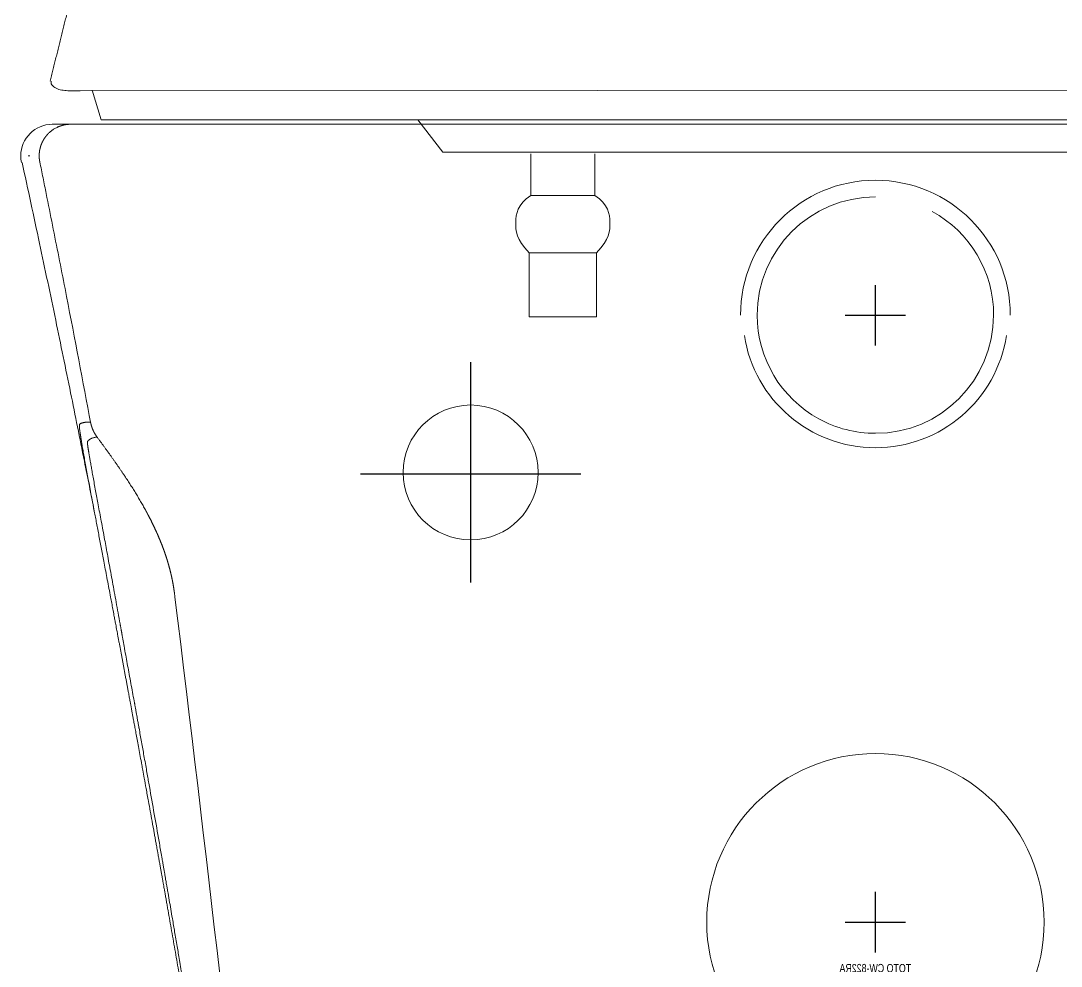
# Model space of a CAD drawing. Header units: millimetres. Extents: x -423835 to -174325, y -1379898 to -1311126.
# Drawn here: x -285715.4 to -285484.1, y -1353338.9 to -1353128.6 of the extents above; entities that cross this region are included whole.
import ezdxf

# ---------------------------------------------------------------- set-up
doc = ezdxf.new("R2010")
doc.units = ezdxf.units.MM
doc.header["$LTSCALE"] = 100
doc.header["$MEASUREMENT"] = 0
doc.layers.get('Defpoints').update_dxf_attribs({"color": 153, "linetype": 'CONTINUOUS'})
doc.layers.add('A-FLXM-SANI', color=6, linetype='CONTINUOUS', lineweight=20)
doc.styles.add('유형1', font='H2GTRM.TTF', dxfattribs={"width": 0.8, "height": 8})

# ---------------------------------------------------------------- blocks, each defined once
blk = doc.blocks.new('FGDFGA')
at = {"layer": 'A-FLXM-SANI'}
for p, q in [((978102.27, 991995.2), (978101.83, 991995.21)), ((978102.27, 991995.2), (978104.23, 991995.2)), ((977924.99, 991987.75), (977746.08, 991987.75)), ((977924.99, 991987.75), (978103.9, 991987.75))]:
    blk.add_line(p, q, dxfattribs=at)
at = {"layer": 'A-FLXM-SANI', "color": 8}
for p, q in [((978026.76, 991988.71), (978021.18, 991981.57)), ((977828.81, 991981.57), (977924.99, 991981.57)), ((978021.18, 991981.57), (977924.99, 991981.57)), ((978001.63, 991981.17), (978001.63, 991971.91))]:
    blk.add_line(p, q, dxfattribs=at)
at = {"layer": 'A-FLXM-SANI'}
for points in [[(977750.87, 991995.32), (977752.9, 991988.71), (977924.99, 991988.71)], [(977753.79, 991995.43), (978103.25, 991995.2)], [(978099.11, 991995.32), (978097.09, 991988.71), (977924.99, 991988.71)]]:
    blk.add_lwpolyline(points, dxfattribs=at)
at = {"layer": 'A-FLXM-SANI', "color": 8}
for points in [[(977987.34, 991971.91), (977987.34, 991981.17)], [(978001.63, 991971.91), (977994.48, 991971.91), (977987.34, 991971.91)], [(978001.98, 991959.2), (978001.98, 991944.92), (977994.48, 991944.92), (977986.98, 991944.92), (977986.98, 991959.2)], [(978001.98, 991959.2), (977994.48, 991959.2), (977986.98, 991959.2)]]:
    blk.add_lwpolyline(points, dxfattribs=at)
for centre, radius in [((978014.99, 991910.33), 15), ((977924.99, 991810.33), 37.5)]:
    blk.add_circle(centre, radius, dxfattribs=at)
at = {"layer": 'A-FLXM-SANI'}
for start, end in [(0.0017, 90), (347.7143, 0.0017)]:
    blk.add_arc((978107.99, 991980.75), 7, start, end, dxfattribs=at)
at = {"layer": 'A-FLXM-SANI', "color": 8}
for centre, radius, start, end in [((977924.99, 991945.31), 29.99, 0, 180), ((977924.99, 991945.31), 26.28, 0.0038, 89.9962), ((977924.99, 991945.31), 26.28, 118.6458, 179.9981), ((977925, 991945.31), 26.28, 180.0038, 269.9962), ((977924.99, 991945.31), 26.28, 298.6458, 359.9981), ((977924.99, 991945.31), 29.49, 188.7741, 351.2259), ((977925, 991945.29), 26.26, 269.9862, 298.6576)]:
    blk.add_arc(centre, radius, start, end, dxfattribs=at)
at = {"layer": 'A-FLXM-SANI'}
blk.add_rational_spline([(978103.52, 992017.08), (978106.07, 992007.21), (978108.44, 991997.31)], [0.99997410601, 0.999963084194, 1], degree=2, dxfattribs=at)
for points, knots in [([(978108.24, 991997.31), (978108.33, 991996.96), (978108.01, 991996.17), (978106.86, 991995.57), (978105.57, 991995.26), (978104.68, 991995.2), (978104.23, 991995.2)], [0, 0, 0, 0, 0.246155, 0.496744, 0.748259, 1, 1, 1, 1]), ([(978103.9, 991987.75), (978103.93, 991987.75), (978103.98, 991987.75), (978104.06, 991987.75), (978104.14, 991987.75), (978104.22, 991987.74), (978104.29, 991987.74), (978104.37, 991987.74), (978104.44, 991987.73), (978104.51, 991987.72), (978104.58, 991987.72), (978104.65, 991987.71), (978104.72, 991987.7), (978104.79, 991987.69), (978104.86, 991987.69), (978104.93, 991987.68), (978105, 991987.67), (978105.06, 991987.66), (978105.12, 991987.64), (978105.19, 991987.63), (978105.25, 991987.62), (978105.31, 991987.61), (978105.37, 991987.6), (978105.43, 991987.58), (978105.49, 991987.57), (978105.55, 991987.56), (978105.61, 991987.54), (978105.66, 991987.53), (978105.72, 991987.51), (978105.77, 991987.5), (978105.82, 991987.48), (978105.88, 991987.47), (978105.93, 991987.45), (978105.98, 991987.44), (978106.03, 991987.42), (978106.08, 991987.41), (978106.12, 991987.39), (978106.17, 991987.37), (978106.22, 991987.36), (978106.26, 991987.34), (978106.3, 991987.33), (978106.35, 991987.31), (978106.39, 991987.3), (978106.43, 991987.28), (978106.47, 991987.26), (978106.51, 991987.25), (978106.55, 991987.23), (978106.8, 991987.13), (978107.25, 991986.92), (978107.85, 991986.55), (978108.38, 991986.14), (978108.72, 991985.84), (978108.89, 991985.66), (978108.92, 991985.63), (978108.96, 991985.6), (978108.99, 991985.56), (978109.03, 991985.52), (978109.06, 991985.49), (978109.09, 991985.45), (978109.12, 991985.42), (978109.16, 991985.38), (978109.19, 991985.34), (978109.22, 991985.31), (978109.25, 991985.27), (978109.28, 991985.23), (978109.31, 991985.2), (978109.34, 991985.16), (978109.37, 991985.12), (978109.4, 991985.09), (978109.43, 991985.05), (978109.46, 991985.01), (978109.49, 991984.97), (978109.52, 991984.93), (978109.55, 991984.9), (978109.58, 991984.86), (978109.6, 991984.82), (978109.63, 991984.78), (978109.66, 991984.74), (978109.68, 991984.7), (978109.71, 991984.66), (978109.74, 991984.62), (978109.76, 991984.58), (978109.79, 991984.54), (978109.82, 991984.5), (978109.84, 991984.46), (978109.87, 991984.42), (978109.89, 991984.38), (978109.91, 991984.34), (978109.94, 991984.3), (978109.96, 991984.26), (978109.99, 991984.22), (978110.01, 991984.18), (978110.03, 991984.14), (978110.05, 991984.1), (978110.08, 991984.06), (978110.1, 991984.01), (978110.12, 991983.97), (978110.14, 991983.93), (978110.16, 991983.89), (978110.18, 991983.85), (978110.2, 991983.81), (978110.22, 991983.76), (978110.24, 991983.72), (978110.26, 991983.68), (978110.28, 991983.64), (978110.3, 991983.59), (978110.32, 991983.55), (978110.34, 991983.51), (978110.36, 991983.47), (978110.38, 991983.42), (978110.39, 991983.38), (978110.41, 991983.34), (978110.43, 991983.3), (978110.44, 991983.25), (978110.46, 991983.21), (978110.48, 991983.17), (978110.49, 991983.12), (978110.51, 991983.08), (978110.52, 991983.04), (978110.54, 991982.99), (978110.55, 991982.95), (978110.57, 991982.91), (978110.58, 991982.86), (978110.59, 991982.82), (978110.61, 991982.78), (978110.62, 991982.73), (978110.63, 991982.69), (978110.64, 991982.64), (978110.66, 991982.6), (978110.67, 991982.56), (978110.68, 991982.51), (978110.69, 991982.47), (978110.7, 991982.42), (978110.71, 991982.38), (978110.72, 991982.34), (978110.73, 991982.29), (978110.74, 991982.25), (978110.75, 991982.2), (978110.76, 991982.16), (978110.77, 991982.12), (978110.78, 991982.07), (978110.79, 991982.03), (978110.8, 991981.98), (978110.8, 991981.94), (978110.81, 991981.9), (978110.82, 991981.85), (978110.83, 991981.81), (978110.83, 991981.76), (978110.84, 991981.72), (978110.84, 991981.67), (978110.85, 991981.63), (978110.86, 991981.59), (978110.86, 991981.54), (978110.87, 991981.5), (978110.87, 991981.45), (978110.87, 991981.41), (978110.88, 991981.37), (978110.88, 991981.32), (978110.89, 991981.28), (978110.89, 991981.23), (978110.89, 991981.19), (978110.89, 991981.15), (978110.9, 991981.1), (978110.9, 991981.06), (978110.9, 991981.01), (978110.9, 991980.97), (978110.9, 991980.93), (978110.9, 991980.88), (978110.91, 991980.84), (978110.91, 991980.79), (978110.91, 991980.77), (978110.91, 991980.75)], [0, 0, 0, 0, 0.007181, 0.014284, 0.02131, 0.028259, 0.03513, 0.041924, 0.048641, 0.05528, 0.061842, 0.068327, 0.074734, 0.081064, 0.087316, 0.093492, 0.099589, 0.10561, 0.111553, 0.117418, 0.123207, 0.128918, 0.134551, 0.140107, 0.145586, 0.150988, 0.156312, 0.161559, 0.166728, 0.17182, 0.176835, 0.181772, 0.186632, 0.191415, 0.19612, 0.200748, 0.205299, 0.209772, 0.214167, 0.218486, 0.222727, 0.226891, 0.230977, 0.234986, 0.238918, 0.242772, 0.246549, 0.250248, 0.317307, 0.381315, 0.442271, 0.500174, 0.504602, 0.509026, 0.513445, 0.517861, 0.522274, 0.526682, 0.531086, 0.535487, 0.539884, 0.544277, 0.548666, 0.553051, 0.557432, 0.56181, 0.566183, 0.570553, 0.574919, 0.579281, 0.583639, 0.587994, 0.592344, 0.596691, 0.601033, 0.605372, 0.609707, 0.614039, 0.618366, 0.622689, 0.627009, 0.631325, 0.635637, 0.639945, 0.644249, 0.648549, 0.652846, 0.657139, 0.661427, 0.665712, 0.669993, 0.674271, 0.678544, 0.682814, 0.687079, 0.691341, 0.695599, 0.699853, 0.704103, 0.70835, 0.712592, 0.716831, 0.721066, 0.725297, 0.729524, 0.733747, 0.737967, 0.742182, 0.746394, 0.750602, 0.754806, 0.759006, 0.763202, 0.767395, 0.771584, 0.775768, 0.779949, 0.784126, 0.788299, 0.792469, 0.796634, 0.800796, 0.804954, 0.809108, 0.813258, 0.817404, 0.821546, 0.825685, 0.82982, 0.83395, 0.838077, 0.842201, 0.84632, 0.850435, 0.854547, 0.858655, 0.862759, 0.866859, 0.870955, 0.875047, 0.879136, 0.88322, 0.887301, 0.891378, 0.895451, 0.89952, 0.903586, 0.907647, 0.911705, 0.915759, 0.919809, 0.923855, 0.927897, 0.931935, 0.93597, 0.940001, 0.944028, 0.948051, 0.95207, 0.956085, 0.960097, 0.964104, 0.968108, 0.972108, 0.976104, 0.980096, 0.984085, 0.988069, 0.99205, 0.996027, 1, 1, 1, 1]), ([(978098.66, 991901.74), (978099.39, 991905.45), (978101.12, 991914.23), (978103.98, 991928.37), (978107.29, 991944.5), (978110.88, 991961.57), (978113.4, 991973.27), (978114.7, 991979.27)], [0, 0, 0, 0, 0.143308, 0.338769, 0.546699, 0.767107, 1, 1, 1, 1]), ([(978099.77, 991923.02), (978101.53, 991932.42), (978103.33, 991941.82), (978106.08, 991955.91), (978107.01, 991960.6), (978108.41, 991967.64), (978108.88, 991969.98), (978109.58, 991973.5), (978109.82, 991974.67), (978110.17, 991976.43), (978110.29, 991977.02), (978110.53, 991978.19), (978110.65, 991978.78), (978110.77, 991979.36)], [0, 0, 0, 0, 0.5, 0.5, 0.75, 0.75, 0.875, 0.875, 0.9375, 0.9375, 0.96875, 0.96875, 1, 1, 1, 1]), ([(978110.77, 991979.36), (978110.77, 991979.38), (978110.77, 991979.4), (978110.78, 991979.44), (978110.79, 991979.48), (978110.8, 991979.52), (978110.8, 991979.56), (978110.81, 991979.6), (978110.82, 991979.64), (978110.82, 991979.68), (978110.83, 991979.72), (978110.84, 991979.76), (978110.84, 991979.8), (978110.85, 991979.84), (978110.85, 991979.88), (978110.86, 991979.92), (978110.86, 991979.96), (978110.86, 991980), (978110.87, 991980.04), (978110.87, 991980.08), (978110.88, 991980.12), (978110.88, 991980.16), (978110.88, 991980.2), (978110.89, 991980.23), (978110.89, 991980.27), (978110.89, 991980.31), (978110.89, 991980.35), (978110.9, 991980.39), (978110.9, 991980.43), (978110.9, 991980.47), (978110.9, 991980.51), (978110.9, 991980.55), (978110.9, 991980.59), (978110.9, 991980.63), (978110.91, 991980.67), (978110.91, 991980.71), (978110.91, 991980.74), (978110.91, 991980.75)], [0, 0, 0, 0, 0.028761, 0.057512, 0.086251, 0.114979, 0.143696, 0.172401, 0.201095, 0.229779, 0.258451, 0.287112, 0.315761, 0.3444, 0.373027, 0.401643, 0.430248, 0.458842, 0.487424, 0.515996, 0.544556, 0.573105, 0.601643, 0.63017, 0.658685, 0.687189, 0.715683, 0.744165, 0.772636, 0.801095, 0.829544, 0.857981, 0.886407, 0.914822, 0.943226, 0.971619, 1, 1, 1, 1]), ([(978113.39, 991980.75), (978113.38, 991980.75), (978113.37, 991980.75), (978113.35, 991980.75), (978113.32, 991980.75), (978113.29, 991980.75), (978113.27, 991980.75), (978113.24, 991980.75), (978113.21, 991980.75), (978113.18, 991980.75), (978113.15, 991980.75), (978113.12, 991980.75), (978113.08, 991980.75), (978113.05, 991980.75), (978113.02, 991980.75), (978112.99, 991980.75), (978112.97, 991980.75), (978112.96, 991980.75)], [0, 0, 0, 0, 0.048466, 0.096677, 0.164124, 0.231911, 0.300038, 0.368505, 0.437311, 0.506458, 0.575944, 0.64577, 0.715936, 0.786442, 0.857288, 0.928474, 1, 1, 1, 1]), ([(978099.31, 991920.76), (978099.31, 991920.78), (978099.32, 991920.81), (978099.33, 991920.85), (978099.34, 991920.89), (978099.36, 991920.94), (978099.37, 991920.98), (978099.38, 991921.02), (978099.39, 991921.07), (978099.4, 991921.11), (978099.41, 991921.16), (978099.42, 991921.2), (978099.43, 991921.24), (978099.44, 991921.29), (978099.45, 991921.33), (978099.46, 991921.37), (978099.47, 991921.42), (978099.48, 991921.46), (978099.48, 991921.49), (978099.48, 991921.5)], [0, 0, 0, 0, 0.0592, 0.118353, 0.177458, 0.236517, 0.295529, 0.354493, 0.413411, 0.472282, 0.531105, 0.589882, 0.648611, 0.707294, 0.765929, 0.824517, 0.883059, 0.941553, 1, 1, 1, 1]), ([(978099.48, 991921.5), (978099.49, 991921.51), (978099.52, 991921.51), (978099.55, 991921.51), (978099.58, 991921.51), (978099.61, 991921.51), (978099.64, 991921.51), (978099.67, 991921.51), (978099.79, 991921.51), (978100, 991921.52), (978100.28, 991921.51), (978100.54, 991921.49), (978100.75, 991921.47), (978100.93, 991921.44), (978101.07, 991921.41), (978101.2, 991921.38), (978101.33, 991921.34), (978101.45, 991921.3), (978101.58, 991921.25), (978101.71, 991921.18), (978101.81, 991921.12), (978101.86, 991921.08), (978101.89, 991921.06), (978101.91, 991921.05), (978101.92, 991921.04), (978101.93, 991921.03), (978101.93, 991921.02), (978101.94, 991921.02), (978101.94, 991921.02), (978101.95, 991921.01), (978101.95, 991921.01), (978101.95, 991921), (978101.96, 991920.99), (978101.96, 991920.97), (978101.97, 991920.95), (978101.97, 991920.93), (978101.97, 991920.9), (978101.98, 991920.88), (978101.98, 991920.85), (978101.98, 991920.81), (978101.98, 991920.78), (978101.98, 991920.74), (978101.98, 991920.7), (978101.98, 991920.65), (978101.97, 991920.6), (978101.97, 991920.55), (978101.97, 991920.5), (978101.96, 991920.4), (978101.94, 991920.22), (978101.91, 991919.91), (978101.86, 991919.49), (978101.8, 991919.07), (978101.76, 991918.77), (978101.73, 991918.62), (978101.71, 991918.46), (978101.68, 991918.29), (978101.66, 991918.13), (978101.63, 991917.95), (978101.59, 991917.69), (978101.55, 991917.45), (978101.52, 991917.26), (978101.51, 991917.22)], [0, 0, 0, 0, 0.006597, 0.013181, 0.019752, 0.02631, 0.032855, 0.039387, 0.045906, 0.111902, 0.179375, 0.248346, 0.318838, 0.364105, 0.40945, 0.45488, 0.5004, 0.546015, 0.591733, 0.660195, 0.728175, 0.741277, 0.755463, 0.766328, 0.775929, 0.780503, 0.783914, 0.786162, 0.788962, 0.791601, 0.794079, 0.796395, 0.800657, 0.80492, 0.809183, 0.813447, 0.817711, 0.821977, 0.826243, 0.83051, 0.834779, 0.839048, 0.84332, 0.847593, 0.851867, 0.856144, 0.860422, 0.864703, 0.880398, 0.896072, 0.91981, 0.943444, 0.949113, 0.95479, 0.960474, 0.966168, 0.971869, 0.97758, 0.9833, 0.996538, 1, 1, 1, 1]), ([(978099.31, 991920.76), (978099.3, 991920.75), (978099.3, 991920.72), (978099.28, 991920.68), (978099.27, 991920.64), (978099.26, 991920.6), (978099.25, 991920.56), (978099.23, 991920.52), (978099.22, 991920.48), (978099.21, 991920.44), (978099.2, 991920.4), (978099.18, 991920.36), (978099.17, 991920.33), (978099.15, 991920.29), (978099.14, 991920.25), (978099.12, 991920.21), (978099.11, 991920.17), (978099.1, 991920.13), (978099.08, 991920.09), (978099.06, 991920.05), (978099.05, 991920.01), (978099.03, 991919.97), (978099.02, 991919.93), (978099, 991919.89), (978098.98, 991919.85), (978098.97, 991919.81), (978098.95, 991919.77), (978098.93, 991919.73), (978098.92, 991919.69), (978098.9, 991919.66), (978098.88, 991919.62), (978098.86, 991919.58), (978098.84, 991919.54), (978098.82, 991919.5), (978098.81, 991919.46), (978098.79, 991919.42), (978098.77, 991919.38), (978098.75, 991919.35), (978098.73, 991919.31), (978098.71, 991919.27), (978098.69, 991919.23), (978098.67, 991919.19), (978098.65, 991919.15), (978098.63, 991919.12), (978098.61, 991919.08), (978098.58, 991919.04), (978098.56, 991919), (978098.54, 991918.96), (978098.52, 991918.93), (978098.5, 991918.89), (978098.47, 991918.85), (978098.45, 991918.81), (978098.43, 991918.78), (978098.4, 991918.74), (978098.38, 991918.7), (978098.36, 991918.66), (978098.33, 991918.63), (978098.31, 991918.59), (978098.29, 991918.55), (978098.26, 991918.52), (978098.24, 991918.48), (978098.21, 991918.44), (978098.19, 991918.41), (978098.16, 991918.37), (978098.13, 991918.33), (978098.11, 991918.3), (978098.08, 991918.26), (978098.07, 991918.24), (978098.06, 991918.23)], [0, 0, 0, 0, 0.014652, 0.029319, 0.044002, 0.0587, 0.073413, 0.088142, 0.102887, 0.117646, 0.132421, 0.147211, 0.162017, 0.176838, 0.191675, 0.206527, 0.221394, 0.236277, 0.251175, 0.266088, 0.281017, 0.295961, 0.31092, 0.325895, 0.340885, 0.355891, 0.370912, 0.385948, 0.401, 0.416067, 0.431149, 0.446247, 0.461361, 0.476489, 0.491633, 0.506792, 0.521967, 0.537157, 0.552362, 0.567583, 0.582819, 0.598071, 0.613338, 0.62862, 0.643917, 0.65923, 0.674559, 0.689902, 0.705261, 0.720636, 0.736025, 0.75143, 0.766851, 0.782287, 0.797738, 0.813204, 0.828686, 0.844183, 0.859696, 0.875224, 0.890767, 0.906326, 0.9219, 0.937489, 0.953094, 0.968714, 0.984349, 1, 1, 1, 1]), ([(978064.07, 991700.18), (978064.09, 991700.34), (978064.12, 991700.66), (978064.18, 991701.14), (978064.24, 991701.62), (978064.3, 991702.11), (978064.36, 991702.6), (978064.42, 991703.09), (978064.48, 991703.58), (978064.55, 991704.08), (978064.61, 991704.58), (978064.67, 991705.08), (978064.8, 991706.08), (978065.02, 991707.82), (978065.37, 991710.55), (978065.84, 991714.05), (978066.51, 991719), (978067.29, 991724.56), (978068.34, 991731.81), (978069.49, 991739.46), (978070.76, 991747.72), (978072.25, 991757.1), (978073.98, 991767.72), (978075.65, 991777.76), (978077.01, 991785.86), (978077.85, 991790.85), (978078.52, 991794.82), (978078.93, 991797.23), (978079.3, 991799.4), (978079.62, 991801.32), (978079.91, 991803.01), (978080.27, 991805.16), (978080.7, 991807.68), (978081.16, 991810.4), (978081.56, 991812.7), (978081.91, 991814.74), (978082.2, 991816.45), (978082.42, 991817.76), (978082.57, 991818.61), (978082.69, 991819.29), (978082.8, 991819.92), (978082.91, 991820.58), (978083.04, 991821.32), (978083.18, 991822.11), (978083.3, 991822.8), (978083.43, 991823.58), (978083.61, 991824.6), (978083.85, 991825.95), (978084.12, 991827.49), (978084.65, 991830.55), (978085.46, 991835.14), (978086.25, 991839.64), (978086.77, 991842.58), (978087.02, 991844.03), (978087.31, 991845.64), (978087.6, 991847.27), (978087.88, 991848.87), (978088.15, 991850.4), (978088.43, 991851.92), (978088.62, 991853.02), (978088.75, 991853.72), (978088.81, 991854.06), (978088.88, 991854.48), (978088.97, 991854.95), (978089.05, 991855.41), (978089.12, 991855.81), (978089.18, 991856.17), (978089.27, 991856.66), (978089.38, 991857.26), (978089.49, 991857.86), (978089.57, 991858.27), (978089.61, 991858.52), (978089.65, 991858.73), (978089.68, 991858.91), (978089.71, 991859.07), (978089.75, 991859.28), (978089.9, 991860.08), (978090.16, 991861.47), (978090.52, 991863.44), (978090.88, 991865.42), (978091.24, 991867.37), (978091.59, 991869.27), (978091.84, 991870.67), (978092, 991871.58), (978092.08, 991871.99), (978092.15, 991872.39), (978092.22, 991872.79), (978092.29, 991873.18), (978092.36, 991873.56), (978092.41, 991873.83), (978092.44, 991874), (978092.45, 991874.08), (978092.47, 991874.17), (978092.49, 991874.27), (978092.51, 991874.38), (978092.53, 991874.51), (978092.55, 991874.64), (978092.58, 991874.79), (978092.61, 991874.95), (978092.64, 991875.13), (978092.67, 991875.31), (978092.71, 991875.5), (978092.75, 991875.71), (978092.79, 991875.93), (978092.83, 991876.16), (978092.87, 991876.4), (978093.05, 991877.39), (978093.36, 991879.1), (978093.79, 991881.47), (978094.21, 991883.77), (978094.62, 991885.99), (978095.01, 991888.13), (978095.39, 991890.2), (978095.75, 991892.18), (978096.1, 991894.08), (978096.46, 991896.03), (978096.83, 991897.99), (978097.19, 991899.96), (978097.54, 991901.81), (978097.96, 991904.1), (978098.46, 991906.8), (978098.9, 991909.17), (978099.21, 991910.9), (978099.41, 991912.05), (978099.59, 991913.08), (978099.72, 991913.8), (978099.8, 991914.28), (978099.84, 991914.55), (978099.88, 991914.79), (978099.92, 991914.99), (978099.94, 991915.16), (978099.96, 991915.3), (978099.98, 991915.41), (978100, 991915.5), (978100.01, 991915.59), (978100.02, 991915.67), (978100.04, 991915.75), (978100.05, 991915.83), (978100.06, 991915.91), (978100.07, 991915.99), (978100.08, 991916.07), (978100.09, 991916.14), (978100.1, 991916.22), (978100.11, 991916.29), (978100.12, 991916.36), (978100.13, 991916.43), (978100.13, 991916.49), (978100.15, 991916.63), (978100.16, 991916.82), (978100.17, 991917.01), (978100.16, 991917.14), (978100.15, 991917.22), (978100.13, 991917.26), (978100.12, 991917.27), (978100.11, 991917.28), (978100.11, 991917.28), (978100.11, 991917.28), (978100.1, 991917.28), (978100.1, 991917.28), (978100.1, 991917.29), (978100.1, 991917.29), (978100.09, 991917.29), (978100.09, 991917.3), (978100.08, 991917.32), (978100.05, 991917.34), (978100.02, 991917.38), (978099.98, 991917.43), (978099.9, 991917.5), (978099.78, 991917.61), (978099.61, 991917.72), (978099.42, 991917.83), (978099.22, 991917.92), (978099.02, 991917.99), (978098.82, 991918.05), (978098.62, 991918.11), (978098.46, 991918.15), (978098.36, 991918.17), (978098.31, 991918.18), (978098.26, 991918.19), (978098.21, 991918.2), (978098.16, 991918.21), (978098.11, 991918.22), (978098.07, 991918.22), (978098.06, 991918.23)], [0, 0, 0, 0, 0.001328, 0.002664, 0.004009, 0.005362, 0.006723, 0.008093, 0.009471, 0.010858, 0.012254, 0.013657, 0.015069, 0.020575, 0.02822, 0.038003, 0.049924, 0.069727, 0.084778, 0.110932, 0.134161, 0.154468, 0.190214, 0.22415, 0.239595, 0.25899, 0.266506, 0.273339, 0.279488, 0.284952, 0.289733, 0.29383, 0.303243, 0.31125, 0.317001, 0.322808, 0.328671, 0.331579, 0.334001, 0.335935, 0.337381, 0.339402, 0.341528, 0.343758, 0.346092, 0.347473, 0.350377, 0.354803, 0.35908, 0.363514, 0.380937, 0.398359, 0.402026, 0.406153, 0.410738, 0.415782, 0.420138, 0.424494, 0.42885, 0.433207, 0.433928, 0.434894, 0.436106, 0.437563, 0.438872, 0.440034, 0.44105, 0.44192, 0.444222, 0.446277, 0.447003, 0.447729, 0.448455, 0.448793, 0.449268, 0.44988, 0.45063, 0.456163, 0.46194, 0.467962, 0.473681, 0.479439, 0.485238, 0.486546, 0.48783, 0.489089, 0.490324, 0.491534, 0.49272, 0.493882, 0.494092, 0.494338, 0.494623, 0.494945, 0.495304, 0.495701, 0.496136, 0.496608, 0.497117, 0.497664, 0.498249, 0.498871, 0.49953, 0.500227, 0.500962, 0.501734, 0.502543, 0.510527, 0.518443, 0.526292, 0.534074, 0.541789, 0.549435, 0.557014, 0.564525, 0.571969, 0.580821, 0.58957, 0.598215, 0.606756, 0.62336, 0.641405, 0.650296, 0.659034, 0.667618, 0.67605, 0.679282, 0.682213, 0.684844, 0.687175, 0.689205, 0.690935, 0.692365, 0.693494, 0.694653, 0.695824, 0.697006, 0.698199, 0.699403, 0.700618, 0.701845, 0.703083, 0.704332, 0.705592, 0.706864, 0.708146, 0.70944, 0.710745, 0.716575, 0.722281, 0.727864, 0.732057, 0.736403, 0.737527, 0.738538, 0.739183, 0.739754, 0.740251, 0.740672, 0.740944, 0.741506, 0.74236, 0.743505, 0.744942, 0.751769, 0.759737, 0.768847, 0.779099, 0.807224, 0.834815, 0.861875, 0.888402, 0.910507, 0.93154, 0.951499, 0.970386, 0.974716, 0.979013, 0.983277, 0.987507, 0.991705, 0.995869, 1, 1, 1, 1]), ([(978101.51, 991917.22), (978101.49, 991917.1), (978101.45, 991916.83), (978101.34, 991916.18), (978101.17, 991915.21), (978100.93, 991913.88), (978100.67, 991912.42), (978100.38, 991910.86), (978100.07, 991909.22), (978099.75, 991907.5), (978099.41, 991905.68), (978099.04, 991903.74), (978098.7, 991901.96), (978098.4, 991900.38), (978098.14, 991899.04), (978097.88, 991897.65), (978097.61, 991896.23), (978097.34, 991894.77), (978097.05, 991893.28), (978096.76, 991891.75), (978096.34, 991889.51), (978095.77, 991886.49), (978095.2, 991883.48), (978094.78, 991881.28), (978094.53, 991879.94), (978094.33, 991878.86), (978094.18, 991878.06), (978094.08, 991877.55), (978093.98, 991877.04), (978093.88, 991876.48), (978093.76, 991875.85), (978093.63, 991875.16), (978093.49, 991874.43), (978093.35, 991873.66), (978093.2, 991872.87), (978093.05, 991872.08), (978092.9, 991871.28), (978092.75, 991870.47), (978092.6, 991869.67), (978092.45, 991868.86), (978092.3, 991868.04), (978092.14, 991867.22), (978091.99, 991866.4), (978091.84, 991865.57), (978091.68, 991864.74), (978091.52, 991863.9), (978091.37, 991863.06), (978091.21, 991862.22), (978091.05, 991861.32), (978090.87, 991860.37), (978090.73, 991859.61), (978090.63, 991859.06), (978090.56, 991858.71), (978090.49, 991858.31), (978090.4, 991857.86), (978090.32, 991857.4), (978090.24, 991856.97), (978090.16, 991856.56), (978090.09, 991856.16), (978090.02, 991855.76), (978089.95, 991855.41), (978089.87, 991854.98), (978089.75, 991854.3), (978089.56, 991853.28), (978089.32, 991851.99), (978089.05, 991850.54), (978088.76, 991848.92), (978088.43, 991847.15), (978088.13, 991845.53), (978087.84, 991843.91), (978087.52, 991842.17), (978087.1, 991839.87), (978086.52, 991836.69), (978085.92, 991833.37), (978085.43, 991830.68), (978085.15, 991829.12), (978084.97, 991828.12), (978084.77, 991827.02), (978084.59, 991826), (978084.44, 991825.16), (978084.33, 991824.59), (978084.25, 991824.11), (978084.16, 991823.64), (978084.08, 991823.18), (978084, 991822.73), (978083.92, 991822.29), (978083.84, 991821.86), (978083.77, 991821.44), (978083.7, 991821.05), (978083.63, 991820.69), (978083.57, 991820.35), (978083.52, 991820.06), (978083.47, 991819.81), (978083.43, 991819.57), (978083.38, 991819.3), (978083.32, 991818.91), (978083.22, 991818.4), (978083.1, 991817.72), (978082.96, 991816.91), (978082.79, 991815.98), (978082.62, 991814.98), (978082.44, 991813.95), (978082.05, 991811.76), (978081.45, 991808.33), (978080.77, 991804.47), (978080.22, 991801.35), (978079.82, 991799.03), (978079.38, 991796.51), (978078.93, 991793.93), (978078.49, 991791.42), (978078.12, 991789.28), (978077.82, 991787.59), (978077.52, 991785.83), (978077.11, 991783.51), (978076.53, 991780.15), (978075.93, 991776.66), (978075.46, 991773.94), (978075.08, 991771.68), (978074.69, 991769.43), (978074.23, 991766.71), (978073.69, 991763.5), (978073.07, 991759.8), (978072.38, 991755.62), (978071.73, 991751.62), (978071.08, 991747.6), (978070.43, 991743.53), (978069.78, 991739.38), (978069.15, 991735.32), (978068.69, 991732.28), (978068.39, 991730.26), (978068.23, 991729.2), (978068.08, 991728.16), (978067.92, 991727.11), (978067.77, 991726.08), (978067.62, 991725.04), (978067.47, 991724.01), (978067.32, 991722.98), (978067.18, 991721.96), (978067.03, 991720.94), (978066.89, 991719.92), (978066.75, 991718.91), (978066.61, 991717.9), (978066.47, 991716.89), (978066.33, 991715.89), (978066.19, 991714.89), (978066.06, 991713.9), (978065.92, 991712.91), (978065.79, 991711.93), (978065.66, 991710.94), (978065.53, 991709.96), (978065.4, 991708.99), (978065.27, 991708.02), (978065.15, 991707.05), (978065.02, 991706.09), (978064.9, 991705.13), (978064.78, 991704.18), (978064.66, 991703.22), (978064.54, 991702.28), (978064.43, 991701.33), (978064.35, 991700.7), (978064.31, 991700.39)], [0, 0, 0, 0, 0.004721, 0.011115, 0.025382, 0.039648, 0.053933, 0.068256, 0.081663, 0.095061, 0.108467, 0.121896, 0.135366, 0.143691, 0.152012, 0.160333, 0.168658, 0.17699, 0.185334, 0.193694, 0.202072, 0.221263, 0.240473, 0.246866, 0.253257, 0.259648, 0.2621, 0.264509, 0.266875, 0.269199, 0.272301, 0.275479, 0.278733, 0.282301, 0.285869, 0.289437, 0.293004, 0.296573, 0.300142, 0.303712, 0.307284, 0.310857, 0.314433, 0.31801, 0.32159, 0.325173, 0.328759, 0.332348, 0.335941, 0.340173, 0.344327, 0.345579, 0.347046, 0.348727, 0.350622, 0.352732, 0.354414, 0.356095, 0.357777, 0.359459, 0.361141, 0.36212, 0.364923, 0.36955, 0.374972, 0.381047, 0.387774, 0.395153, 0.403184, 0.408137, 0.415393, 0.424954, 0.436816, 0.455138, 0.466346, 0.470447, 0.474589, 0.478854, 0.484195, 0.487261, 0.489294, 0.491286, 0.493237, 0.495146, 0.497014, 0.498841, 0.500627, 0.502372, 0.504075, 0.505476, 0.506877, 0.508278, 0.509088, 0.510058, 0.511189, 0.512482, 0.514838, 0.517641, 0.520888, 0.524983, 0.52915, 0.533389, 0.537702, 0.556424, 0.576131, 0.585603, 0.59521, 0.604953, 0.616903, 0.62729, 0.636116, 0.643382, 0.64828, 0.657889, 0.672203, 0.689903, 0.701109, 0.705828, 0.717769, 0.728977, 0.739454, 0.757404, 0.774596, 0.791031, 0.80671, 0.824078, 0.841079, 0.857711, 0.873977, 0.878289, 0.882584, 0.886863, 0.891125, 0.895371, 0.8996, 0.903813, 0.908009, 0.912189, 0.916352, 0.920499, 0.92463, 0.928744, 0.932841, 0.936923, 0.940987, 0.945036, 0.949068, 0.953084, 0.957083, 0.961066, 0.965033, 0.968983, 0.972917, 0.976835, 0.980736, 0.984622, 0.988491, 0.992343, 0.99618, 1, 1, 1, 1]), ([(978098.06, 991918.23), (978097.93, 991918.05), (978097.67, 991917.7), (978097.28, 991917.17), (978096.89, 991916.64), (978096.51, 991916.12), (978096.13, 991915.6), (978095.75, 991915.08), (978095.38, 991914.56), (978095.01, 991914.05), (978094.65, 991913.53), (978094.29, 991913.02), (978093.93, 991912.51), (978093.58, 991912.01), (978093.23, 991911.5), (978092.88, 991911), (978092.54, 991910.5), (978092.21, 991910), (978091.87, 991909.5), (978091.54, 991909.01), (978091.22, 991908.51), (978090.9, 991908.02), (978090.58, 991907.53), (978090.27, 991907.04), (978089.97, 991906.56), (978089.67, 991906.07), (978089.37, 991905.59), (978089.08, 991905.1), (978088.79, 991904.62), (978088.51, 991904.14), (978088.23, 991903.67), (978087.95, 991903.19), (978087.69, 991902.72), (978087.42, 991902.24), (978087.23, 991901.89), (978087.11, 991901.67), (978087.06, 991901.57), (978087, 991901.47), (978086.95, 991901.37), (978086.9, 991901.28), (978086.84, 991901.18), (978086.79, 991901.08), (978086.74, 991900.98), (978086.69, 991900.88), (978086.64, 991900.78), (978086.58, 991900.68), (978086.53, 991900.58), (978086.48, 991900.48), (978086.43, 991900.39), (978086.38, 991900.29), (978086.33, 991900.19), (978086.28, 991900.09), (978086.22, 991899.99), (978086.17, 991899.89), (978086.12, 991899.79), (978086.07, 991899.69), (978086.02, 991899.59), (978085.97, 991899.49), (978085.92, 991899.39), (978085.88, 991899.29), (978085.83, 991899.2), (978085.78, 991899.1), (978085.73, 991899), (978085.68, 991898.9), (978085.63, 991898.8), (978085.58, 991898.7), (978085.53, 991898.6), (978085.49, 991898.5), (978085.44, 991898.4), (978085.39, 991898.3), (978085.34, 991898.2), (978085.3, 991898.1), (978085.25, 991898), (978085.2, 991897.9), (978085.16, 991897.8), (978085.11, 991897.7), (978085.06, 991897.6), (978085.02, 991897.5), (978084.97, 991897.4), (978084.93, 991897.3), (978084.88, 991897.2), (978084.84, 991897.1), (978084.79, 991897), (978084.75, 991896.9), (978084.7, 991896.8), (978084.66, 991896.7), (978084.61, 991896.6), (978084.57, 991896.5), (978084.53, 991896.4), (978084.48, 991896.3), (978084.44, 991896.2), (978084.4, 991896.1), (978084.35, 991896), (978084.31, 991895.9), (978084.27, 991895.8), (978084.23, 991895.7), (978084.18, 991895.6), (978084.14, 991895.5), (978084.1, 991895.4), (978084.06, 991895.3), (978084.02, 991895.2), (978083.98, 991895.1), (978083.94, 991895), (978083.9, 991894.9), (978083.86, 991894.8), (978083.82, 991894.7), (978083.78, 991894.6), (978083.74, 991894.5), (978083.7, 991894.4), (978083.66, 991894.3), (978083.62, 991894.2), (978083.58, 991894.1), (978083.54, 991894), (978083.5, 991893.9), (978083.46, 991893.8), (978083.43, 991893.7), (978083.39, 991893.6), (978083.35, 991893.49), (978083.31, 991893.39), (978083.28, 991893.29), (978083.24, 991893.19), (978083.2, 991893.09), (978083.17, 991892.99), (978083.13, 991892.89), (978083.1, 991892.79), (978083.06, 991892.69), (978083.02, 991892.59), (978082.99, 991892.49), (978082.95, 991892.39), (978082.92, 991892.29), (978082.89, 991892.18), (978082.85, 991892.08), (978082.82, 991891.98), (978082.78, 991891.88), (978082.75, 991891.78), (978082.72, 991891.68), (978082.68, 991891.58), (978082.65, 991891.48), (978082.62, 991891.38), (978082.58, 991891.28), (978082.55, 991891.17), (978082.52, 991891.07), (978082.49, 991890.97), (978082.46, 991890.87), (978082.43, 991890.77), (978082.4, 991890.67), (978082.36, 991890.57), (978082.33, 991890.47), (978082.3, 991890.37), (978082.27, 991890.26), (978082.24, 991890.16), (978082.21, 991890.06), (978082.18, 991889.96), (978082.16, 991889.86), (978082.13, 991889.76), (978082.1, 991889.66), (978082.07, 991889.56), (978082.04, 991889.45), (978082.01, 991889.35), (978081.99, 991889.25), (978081.96, 991889.15), (978081.93, 991889.05), (978081.91, 991888.95), (978081.88, 991888.85), (978081.85, 991888.75), (978081.83, 991888.64), (978081.8, 991888.54), (978081.77, 991888.44), (978081.75, 991888.34), (978081.72, 991888.24), (978081.7, 991888.14), (978081.67, 991888.04), (978081.65, 991887.93), (978081.63, 991887.83), (978081.6, 991887.73), (978081.58, 991887.63), (978081.56, 991887.53), (978081.53, 991887.43), (978081.51, 991887.33), (978081.49, 991887.23), (978081.46, 991887.12), (978081.44, 991887.02), (978081.42, 991886.92), (978081.4, 991886.82), (978081.38, 991886.72), (978081.36, 991886.62), (978081.34, 991886.52), (978081.31, 991886.41), (978081.29, 991886.31), (978081.27, 991886.21), (978081.25, 991886.11), (978081.24, 991886.01), (978081.22, 991885.91), (978081.2, 991885.81), (978081.18, 991885.71), (978081.16, 991885.6), (978081.14, 991885.5), (978081.12, 991885.4), (978081.11, 991885.3), (978081.09, 991885.2), (978081.07, 991885.1), (978081.05, 991885), (978081.04, 991884.9), (978081.02, 991884.79), (978081, 991884.69), (978080.99, 991884.59), (978080.97, 991884.49), (978080.96, 991884.39), (978080.94, 991884.29), (978080.93, 991884.19), (978080.91, 991884.09), (978080.9, 991883.98), (978080.88, 991883.88), (978080.87, 991883.78), (978080.86, 991883.68), (978080.84, 991883.58), (978080.83, 991883.48), (978080.82, 991883.38), (978080.81, 991883.31), (978080.81, 991883.28)], [0, 0, 0, 0, 0.016739, 0.03338, 0.049924, 0.066371, 0.08272, 0.098971, 0.115125, 0.131181, 0.147139, 0.163, 0.178763, 0.194428, 0.209997, 0.225467, 0.240841, 0.256117, 0.271296, 0.286377, 0.301361, 0.316249, 0.331039, 0.345732, 0.360329, 0.374829, 0.389232, 0.403539, 0.41775, 0.431864, 0.445882, 0.459803, 0.473629, 0.48736, 0.500995, 0.503846, 0.506695, 0.509542, 0.512388, 0.515233, 0.518075, 0.520917, 0.523756, 0.526594, 0.529431, 0.532266, 0.535099, 0.537931, 0.540761, 0.54359, 0.546417, 0.549242, 0.552066, 0.554889, 0.557709, 0.560528, 0.563346, 0.566162, 0.568977, 0.57179, 0.574601, 0.577411, 0.580219, 0.583026, 0.585831, 0.588634, 0.591436, 0.594237, 0.597036, 0.599833, 0.602629, 0.605423, 0.608216, 0.611007, 0.613797, 0.616585, 0.619372, 0.622157, 0.62494, 0.627723, 0.630503, 0.633282, 0.636059, 0.638835, 0.64161, 0.644383, 0.647154, 0.649924, 0.652692, 0.655459, 0.658224, 0.660988, 0.66375, 0.66651, 0.669269, 0.672027, 0.674783, 0.677538, 0.680291, 0.683042, 0.685792, 0.688541, 0.691288, 0.694033, 0.696777, 0.699519, 0.70226, 0.705, 0.707738, 0.710474, 0.713209, 0.715942, 0.718674, 0.721404, 0.724133, 0.726861, 0.729586, 0.732311, 0.735034, 0.737755, 0.740475, 0.743193, 0.74591, 0.748626, 0.751339, 0.754052, 0.756763, 0.759472, 0.76218, 0.764887, 0.767592, 0.770295, 0.772997, 0.775698, 0.778397, 0.781095, 0.783791, 0.786485, 0.789179, 0.79187, 0.794561, 0.797249, 0.799937, 0.802623, 0.805307, 0.80799, 0.810671, 0.813352, 0.81603, 0.818707, 0.821383, 0.824057, 0.82673, 0.829401, 0.832071, 0.83474, 0.837407, 0.840072, 0.842736, 0.845399, 0.84806, 0.85072, 0.853378, 0.856035, 0.85869, 0.861345, 0.863997, 0.866648, 0.869298, 0.871946, 0.874593, 0.877239, 0.879883, 0.882525, 0.885167, 0.887807, 0.890445, 0.893082, 0.895717, 0.898352, 0.900984, 0.903616, 0.906246, 0.908874, 0.911501, 0.914127, 0.916751, 0.919374, 0.921996, 0.924616, 0.927235, 0.929852, 0.932468, 0.935082, 0.937696, 0.940307, 0.942918, 0.945527, 0.948134, 0.950741, 0.953346, 0.955949, 0.958551, 0.961152, 0.963752, 0.96635, 0.968946, 0.971542, 0.974135, 0.976728, 0.979319, 0.981909, 0.984498, 0.987085, 0.98967, 0.992255, 0.994838, 0.99742, 1, 1, 1, 1])]:
    blk.add_open_spline(points, degree=3, knots=knots, dxfattribs=at)
for points, degree in [([(978103.9, 991987.75), (978107.99, 991987.75), (978107.99, 991987.75)], 2), ([(978099.48, 991921.5), (978099.58, 991922.01), (978099.67, 991922.51), (978099.77, 991923.02)], 3), ([(978080.72, 991882.6), (978073.85, 991826.73), (978067.45, 991770.8), (978061.53, 991714.83)], 3), ([(978080.72, 991882.6), (978080.75, 991882.83), (978080.78, 991883.05), (978080.81, 991883.28)], 3)]:
    blk.add_open_spline(points, degree=degree, dxfattribs=at)
at = {"layer": 'A-FLXM-SANI', "color": 8}
for points in [[(977986.98, 991959.2), (977984.13, 991962.17), (977983.77, 991965.85), (977984.37, 991969.89), (977987.34, 991971.91)], [(978001.63, 991971.91), (978004.6, 991969.89), (978005.19, 991965.85), (978004.83, 991962.17), (978001.98, 991959.2)]]:
    blk.add_open_spline(points, degree=3, dxfattribs=at)
at = {"layer": 'Defpoints'}
for p, q in [((977925, 991938.57), (977925, 991952.01)), ((977931.72, 991945.29), (977918.28, 991945.29)), ((978014.99, 991934.83), (978014.99, 991885.83)), ((978039.49, 991910.04), (977990.5, 991910.04)), ((977924.99, 991803.61), (977924.99, 991817.04)), ((977931.71, 991810.33), (977918.28, 991810.33))]:
    blk.add_line(p, q, dxfattribs=at)
at = {"layer": 'Defpoints', "insert": (977925.01, 991800.09), "char_height": 1.875, "attachment_point": 5, "style": '유형1'}
blk.add_mtext_dynamic_manual_height_columns('\\A1;TOTO CW-822RA', width=45.5776, gutter_width=6.25, heights=[0], dxfattribs=at)

msp = doc.modelspace()

# ---------------------------------------------------------------- block references
at = {"layer": 'A-FLXM-SANI', "xscale": -1}
msp.add_blockref('FGDFGA', (692399.57, -2345139.4), dxfattribs=at)

doc.saveas('drawing.dxf')
